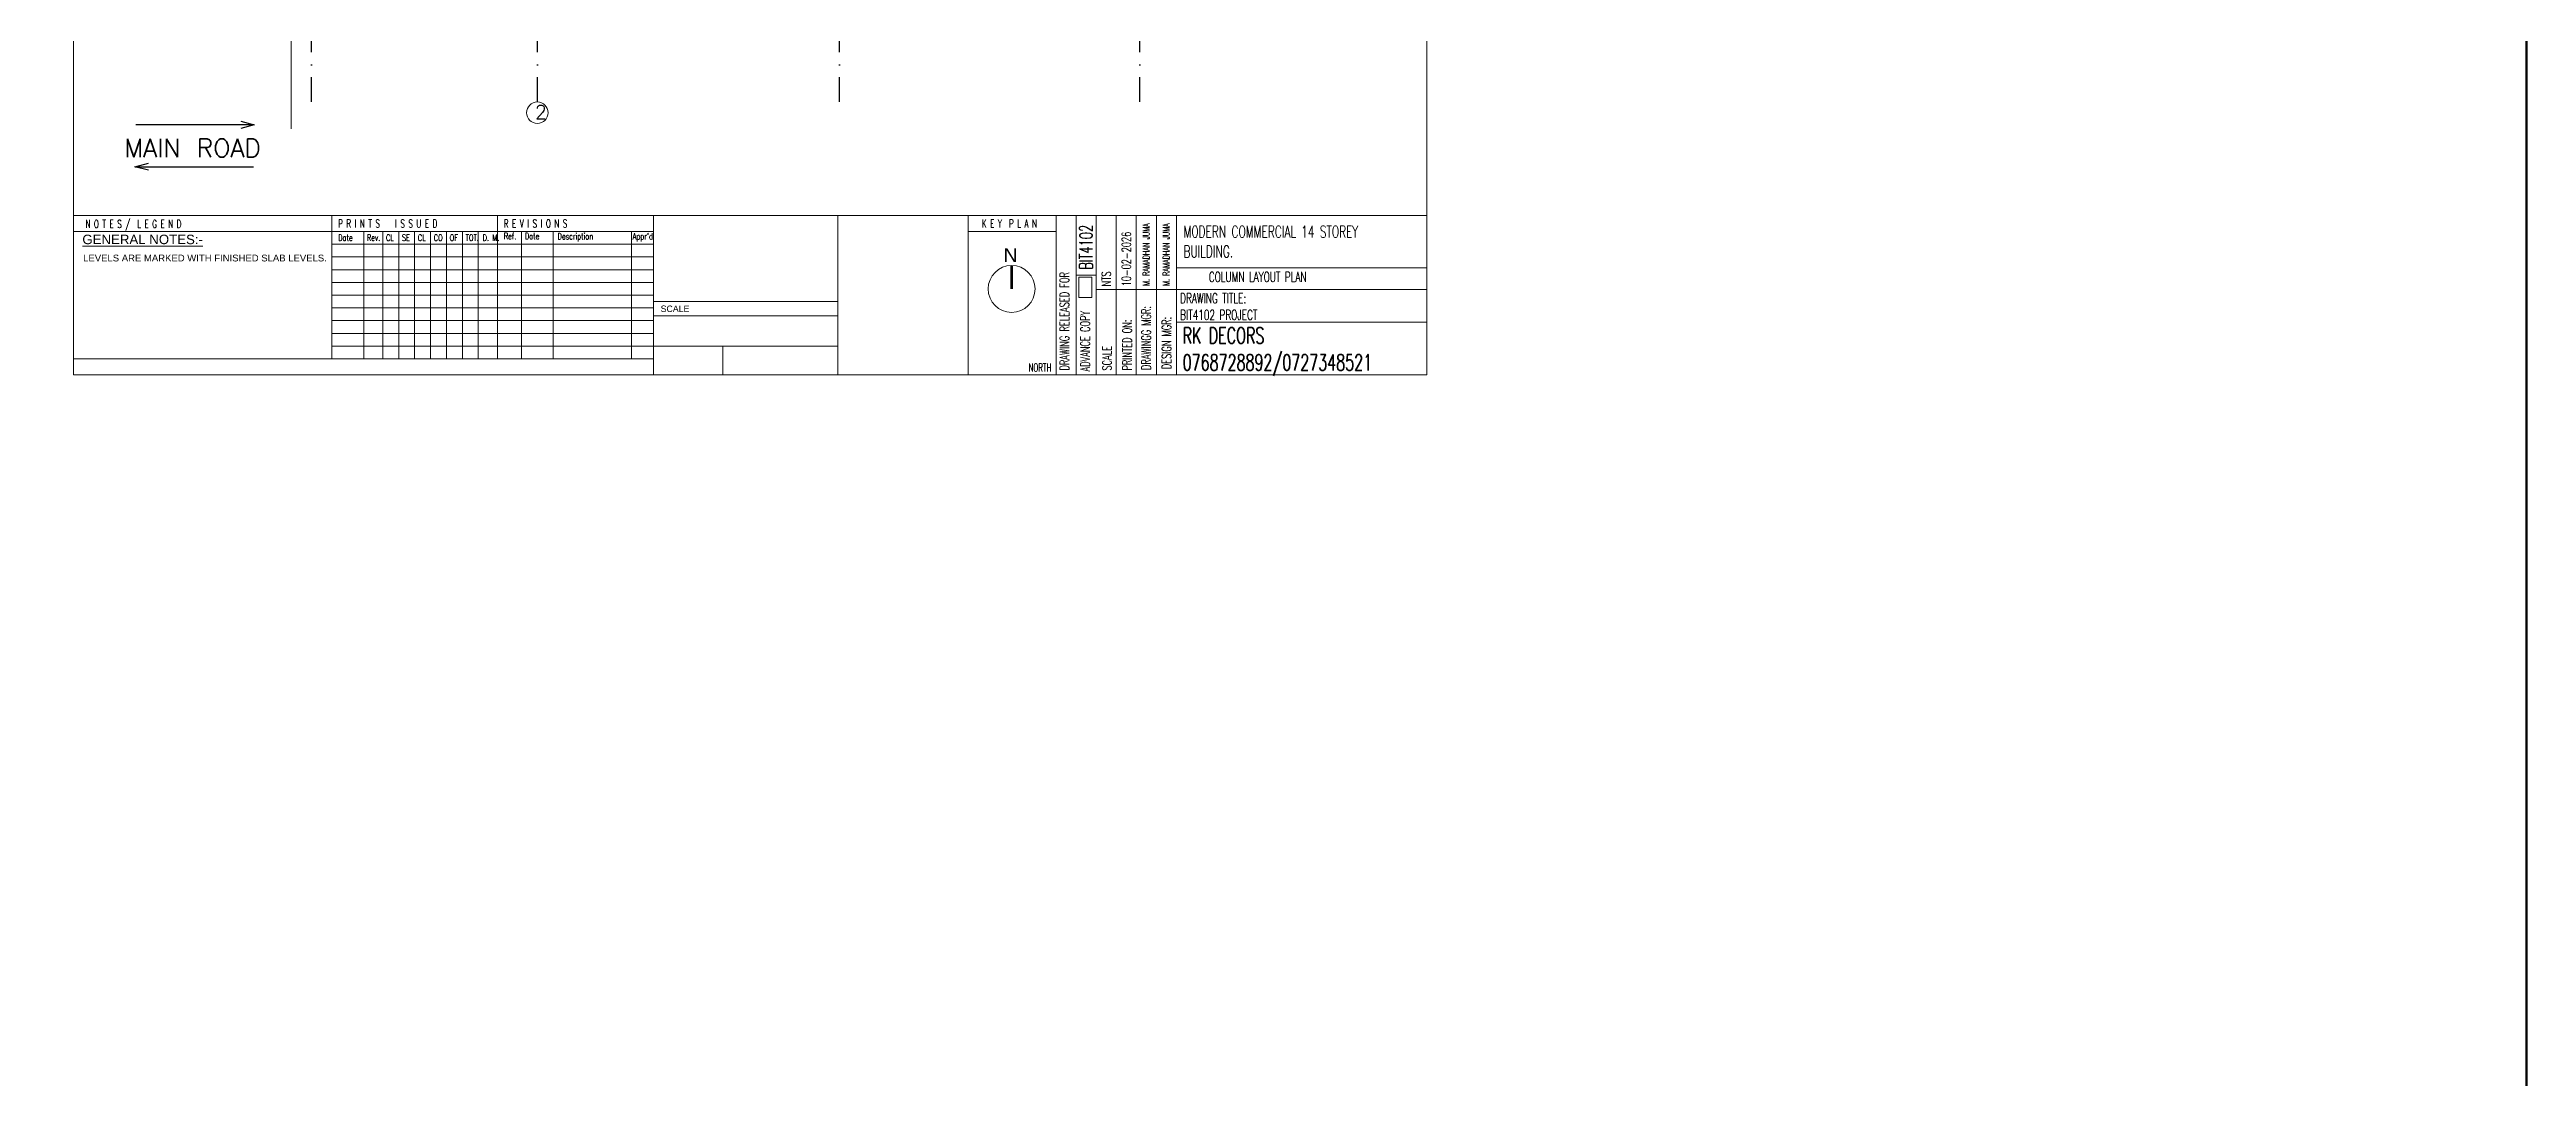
# Model space of a CAD drawing. Header units: inches. Extents: x 10416 to 14183, y 3009 to 10486.
# Drawn here: x 13081 to 14183, y 6913 to 7371 of the extents above; entities that cross this region are included whole.
import ezdxf

# ---------------------------------------------------------------- set-up
doc = ezdxf.new("R2010")
doc.units = ezdxf.units.IN
doc.header["$MEASUREMENT"] = 0
doc.linetypes.add('DASHDOTX2', pattern=[2, 1, -0.5, 0, -0.5])
doc.layers.get('0').update_dxf_attribs({"lineweight": 9})
for name, color, linetype in [('A7- wall', 12, 'Continuous'), ('A7-cut out', 252, 'DASHDOTX2'), ('A7-text', 232, 'Continuous')]:
    doc.layers.add(name, color=color, linetype=linetype)
for name, color, linetype, lineweight in [('DIM', 7, 'Continuous', 9), ('elehatch', 7, 'Continuous', 0), ('Office furniture', 18, 'Continuous', 200), ('THIN', 8, 'Continuous', 9)]:
    doc.layers.add(name, color=color, linetype=linetype, lineweight=lineweight)
doc.styles.add('1FR30A', font='', dxfattribs={"height": 0.125})
doc.styles.add('1PT2', font='simplex.shx', dxfattribs={"width": 0.65, "height": 0.078125})
doc.styles.add('1PT25', font='simplex', dxfattribs={"width": 0.65, "height": 2.5})
doc.styles.add('1PT35', font='SIMPLEX', dxfattribs={"width": 0.65, "height": 3.5})
doc.styles.add('1PT5', font='SIMPLEX', dxfattribs={"width": 0.65, "height": 5})
doc.styles.add('ARIAL', font='')
doc.styles.add('RIN', font='gdt.shx')
doc.styles.get("Standard").update_dxf_attribs({"font": 'txt.shx', "height": 5})
doc.styles.add('WORKING', font='txt.shx', dxfattribs={"height": 5})
doc.styles.get('1FR30A').set_extended_font_data('Arial')
doc.styles.get('ARIAL').set_extended_font_data('Arial')
doc.dimstyles.new('FERDIM', dxfattribs={"dimtxt": 5, "dimasz": 3, "dimexe": 0.1875, "dimexo": 0.375, "dimgap": 0.125, "dimtad": 0, "dimdec": 1, "dimzin": 0, "dimdsep": 46, "dimlunit": 4, "dimtxsty": 'Standard', "dimblk1": 'OBLIQUE', "dimblk2": 'ARCHTICK', "dimsah": 1, "dimcen": 0.09375, "dimdle": 0.1875, "dimclrd": 256, "dimclre": 256, "dimclrt": 256, "dimadec": 0, "dimazin": 3, "dimtfac": 1, "dimtdec": 1, "dimtofl": 0, "dimtmove": 1, "dimatfit": 3, "dimldrblk": 'OPEN30', "dimfxl": 1, "dimtolj": 1, "dimtzin": 0, "dimarcsym": 0})

# ---------------------------------------------------------------- blocks, each defined once
blk = doc.blocks.new('_ArchTick')
at = {"layer": 'DIM', "color": 0, "const_width": 0.15}
blk.add_lwpolyline([(-0.5, -0.5), (0.5, 0.5)], dxfattribs=at)
blk = doc.blocks.new('_Oblique')
at = {"color": 0, "linetype": 'ByBlock', "lineweight": -2}
blk.add_line((-0.5, -0.5), (0.5, 0.5), dxfattribs=at)
blk = doc.blocks.new('_Open30')
at = {"color": 0, "linetype": 'ByBlock', "lineweight": -2}
for p, q in [((-1, 0.27), (0, 0)), ((0, 0), (-1, -0.27)), ((0, 0), (-1, 0))]:
    blk.add_line(p, q, dxfattribs=at)

msp = doc.modelspace()

# ---------------------------------------------------------------- linework, layer by layer
at = {"layer": 'A7- wall', "color": 0, "lineweight": 13, "ltscale": 45}
msp.add_line((13188.71, 7422.97), (13188.71, 7335.46), dxfattribs=at)
at = {"layer": 'A7-cut out', "ltscale": 11}
for p, q in [((13197.71, 7347.49), (13197.71, 8040.58)), ((13432.71, 7347.49), (13432.71, 8040.58)), ((13566.21, 7347.49), (13566.21, 8040.58)), ((13298.21, 7347.49), (13298.21, 7858.28))]:
    msp.add_line(p, q, dxfattribs=at)
at = {"layer": 'A7-text', "lineweight": 13, "ltscale": 45}
msp.add_circle((13298.21, 7342.7), 4.79, dxfattribs=at)
at = {"layer": 'Office furniture', "color": 7, "lineweight": 211, "ltscale": 45}
msp.add_lwpolyline([(10416.14, 10486.34), (14183.24, 10486.34), (14183.24, 3009.29), (10416.14, 3009.29)], close=True, dxfattribs=at)
at = {"layer": 'THIN', "color": 7, "ltscale": 0.6}
for p, q in [((13693.98, 7296.91), (13091.82, 7296.91)), ((13206.77, 7296.91), (13206.77, 7233.14)), ((13280.46, 7296.91), (13280.46, 7233.14)), ((13349.96, 7296.91), (13349.96, 7226.06)), ((13431.91, 7226.06), (13431.91, 7296.91)), ((13489.92, 7226.06), (13489.92, 7296.91)), ((13529.03, 7226.06), (13529.03, 7296.91)), ((13537.95, 7226.06), (13537.95, 7296.91)), ((13546.87, 7226.06), (13546.87, 7296.91)), ((13555.79, 7226.06), (13555.79, 7296.91)), ((13564.71, 7226.06), (13564.71, 7296.91)), ((13573.63, 7226.32), (13573.63, 7296.91)), ((13582.55, 7226.06), (13582.55, 7296.91)), ((13349.96, 7289.82), (13091.82, 7289.82)), ((13220.94, 7289.82), (13220.94, 7233.14)), ((13229.44, 7289.82), (13229.44, 7233.14)), ((13236.53, 7289.82), (13236.53, 7233.14)), ((13243.61, 7289.82), (13243.61, 7233.14)), ((13250.7, 7289.82), (13250.7, 7233.14)), ((13257.78, 7289.82), (13257.78, 7233.14)), ((13264.87, 7289.82), (13264.87, 7233.14)), ((13271.95, 7289.82), (13271.95, 7233.14)), ((13291.09, 7289.82), (13291.09, 7233.14)), ((13305.26, 7289.82), (13305.26, 7233.14)), ((13340.04, 7289.82), (13340.04, 7233.14)), ((13529.03, 7289.82), (13489.92, 7289.82)), ((13280.46, 7284.16), (13206.77, 7284.16)), ((13280.46, 7278.49), (13206.77, 7278.49)), ((13349.96, 7284.16), (13280.46, 7284.16)), ((13349.96, 7278.49), (13280.46, 7278.49)), ((13280.46, 7272.82), (13206.77, 7272.82)), ((13280.46, 7267.15), (13206.77, 7267.15)), ((13349.96, 7272.82), (13280.46, 7272.82)), ((13349.96, 7267.15), (13280.46, 7267.15)), ((13537.95, 7270.45), (13546.87, 7270.45)), ((13546.87, 7264.01), (13693.98, 7264.01)), ((13582.55, 7273.58), (13693.98, 7273.58)), ((13280.46, 7261.48), (13206.77, 7261.48)), ((13280.46, 7255.81), (13206.77, 7255.81)), ((13349.96, 7261.48), (13280.46, 7261.48)), ((13349.96, 7255.81), (13280.46, 7255.81)), ((13349.96, 7258.65), (13431.91, 7258.65)), ((13350.03, 7252.24), (13431.91, 7252.24)), ((13280.46, 7250.15), (13206.77, 7250.15)), ((13280.46, 7244.48), (13206.77, 7244.48)), ((13349.96, 7250.15), (13280.46, 7250.15)), ((13349.96, 7244.48), (13280.46, 7244.48)), ((13693.98, 7249.46), (13582.55, 7249.46)), ((13349.96, 7233.14), (13091.82, 7233.14)), ((13280.46, 7238.81), (13206.77, 7238.81)), ((13349.96, 7238.81), (13280.46, 7238.81)), ((13349.96, 7238.74), (13431.91, 7238.74)), ((13380.69, 7238.74), (13380.69, 7226.06)), ((13091.82, 7226.06), (13693.98, 7226.06))]:
    msp.add_line(p, q, dxfattribs=at)
msp.add_lwpolyline([(13693.98, 7226.06), (13693.98, 8059.82), (13091.82, 8059.82), (13091.82, 7226.06)], dxfattribs=at)
at = {"layer": 'THIN', "color": 7, "ltscale": 0.6, "const_width": 1.14}
msp.add_lwpolyline([(13509.23, 7274.68), (13509.23, 7264.26)], dxfattribs=at)
at = {"layer": 'THIN', "color": 7, "ltscale": 0.6}
msp.add_lwpolyline([(13539.14, 7269.49), (13544.85, 7269.49), (13544.85, 7260.42), (13539.14, 7260.42)], close=True, dxfattribs=at)
msp.add_circle((13509.23, 7264.26), 10.43, dxfattribs=at)

# ---------------------------------------------------------------- texts
at = {"layer": 'A7-text', "lineweight": 13, "ltscale": 45, "insert": (13297.18, 7346), "char_height": 6, "attachment_point": 1, "style": 'WORKING'}
msp.add_mtext_dynamic_manual_height_columns('2', width=0.2604, gutter_width=25, heights=[0], dxfattribs=at)
at = {"layer": 'elehatch', "ltscale": 45, "insert": (13114.5, 7331.04), "char_height": 8.1, "attachment_point": 1, "style": 'WORKING'}
msp.add_mtext('MAIN ROAD', dxfattribs=at)
at = {"layer": 'THIN', "color": 7, "ltscale": 0.6}
for s, height, style, p in [('%%UGENERAL NOTES:-', 4.2146, 'ARIAL', (13095.77, 7284.19)), ('N', 6.22, '1FR30A', (13505.63, 7276.18)), ('SCALE', 2.916, 'RIN', (13353.08, 7253.95))]:
    msp.add_text(s, height=height, dxfattribs=dict(at, style=style)).set_placement(p)
at = {"layer": 'THIN', "color": 7, "ltscale": 0.6, "style": '1PT25', "width": 0.65}
for s, p in [('N O T E S /  L E G E N D', (13097.19, 7291.4)), ('P R I N T S   I S S U E D', (13209.6, 7291.6)), ('R E V I S I O N S', (13283.29, 7291.6))]:
    msp.add_text(s, height=3.5427, dxfattribs=at).set_placement(p)
at = {"layer": 'THIN', "color": 7, "ltscale": 0.6, "style": '1PT35', "width": 0.65}
for s, p in [('DRAWINGG MGR:', (13571.15, 7228.12)), ('DESIGN MGR:', (13580.22, 7228.52))]:
    msp.add_text(s, height=4.1233, rotation=90, dxfattribs=at).set_placement(p)
at = {"layer": 'THIN', "color": 7, "ltscale": 0.6}
for s, insert, char_height, width, attachment_point, style in [('Date', (13209.6, 7287.05), 2.834, 4.6494, 4, '1PT2'), ('Rev.', (13222.36, 7287.05), 2.834, 4.6494, 4, '1PT2'), ('CL', (13230.86, 7287.05), 2.834, 4.6494, 4, '1PT2'), ('SE', (13237.95, 7287.05), 2.834, 7.8333, 4, '1PT2'), ('CL', (13245.03, 7287.05), 2.834, 7.7512, 4, '1PT2'), ('CO', (13252.12, 7287.05), 2.834, 7.1195, 4, '1PT2'), ('OF', (13259.2, 7287.05), 2.834, 9.0717, 4, '1PT2'), ('TOT.', (13266.29, 7287.05), 2.834, 7.9298, 4, '1PT2'), ('D. M.', (13273.87, 7287.05), 2.834, 19.1611, 4, '1PT2'), ('Ref.', (13283.29, 7287.76), 2.834, 4.6494, 4, '1PT2'), ('Date', (13292.65, 7289.18), 2.834, 6.4916, 1, '1PT2'), ('Description', (13307.2, 7289.11), 2.8341, 16.9306, 1, '1PT2'), ("Appr'd", (13340.62, 7289.11), 2.834, 16.9306, 1, '1PT2'), ('K E Y  P L A N', (13496.03, 7293.37), 3.5427, 29.3746, 4, '1PT25'), ('MODERN COMMERCIAL 14 STOREY^JBUILDING.', (13585.67, 7292.38), 5.29, 141.6368, 1, '1PT5'), ('{\\fArial Unicode MS|b0|i0|c0|p2;LEVELS ARE MARKED WITH FINISHED SLAB LEVELS.}', (13096.12, 7276.45), 3.03, 187.9968, 7, 'ARIAL'), ('DRAWING TITLE:^JBIT4102 PROJECT ', (13584.24, 7262.34), 4.45, 102.5871, 1, '1PT5'), ('RK DECORS ^J0768728892/0727348521', (13585.34, 7247.09), 7.17, 188.849, 1, '1PT5'), ('NORTH', (13526.9, 7227.49), 3.543, 38.1534, 9, '1PT25')]:
    msp.add_mtext(s, dxfattribs=dict(at, insert=insert, char_height=char_height, width=width, attachment_point=attachment_point, style=style))
at = {"layer": 'THIN', "color": 7, "ltscale": 0.6, "attachment_point": 1, "rotation": 90, "style": '1PT35'}
for s, insert, char_height, width in [('BIT4102', (13539.47, 7272.83), 5.74, 121.3021), ('10-02-2026', (13558.22, 7265.39), 4.12, 20.0866), ('M. RAMADHAN JUMA ', (13567.63, 7265.59), 2.91, 39.1036), ('M. RAMADHAN JUMA ', (13576.54, 7265.59), 2.91, 39.1036), ('DRAWING RELEASED FOR', (13530.68, 7227.91), 4.1233, 109.1722), ('NTS', (13549.3, 7265.39), 4.123, 20.0866), ('ADVANCE COPY', (13539.9, 7227.5), 4.1233, 109.1722), ('PRINTED ON:', (13558.53, 7227.91), 4.1233, 109.1722), ('SCALE', (13549.61, 7227.91), 4.123, 109.1722)]:
    msp.add_mtext(s, dxfattribs=dict(at, insert=insert, char_height=char_height, width=width))
at = {"layer": 'THIN', "color": 7, "ltscale": 0.6, "insert": (13542.2, 7271.83), "char_height": 4.4473, "attachment_point": 1, "style": '1PT5'}
msp.add_mtext_dynamic_manual_height_columns('\\A1;\\pxqc;COLUMN LAYOUT PLAN', width=153.0544, gutter_width=25, heights=[5.55], dxfattribs=at)

# ---------------------------------------------------------------- leaders
at = {"layer": 'elehatch', "lineweight": 9, "ltscale": 45}
for points in [[(13172.26, 7337.27), (13119.57, 7337.27)], [(13119.17, 7318.68), (13171.85, 7318.68)]]:
    msp.add_leader(points, dimstyle='FERDIM', override={"dimasz": 6, "dimgap": 0.125, "dimtad": 0}, dxfattribs=at)

doc.saveas('drawing.dxf')
